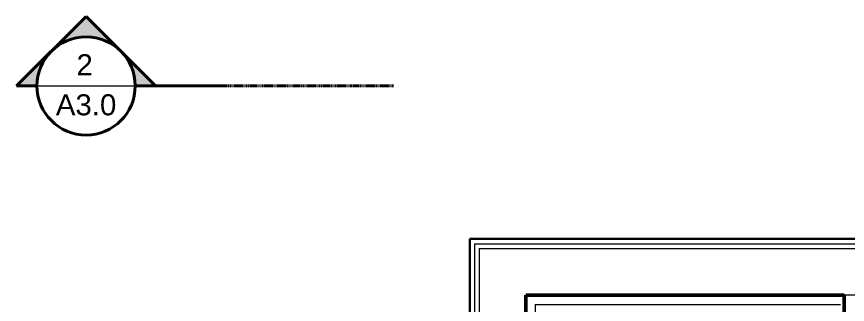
# Model space of a CAD drawing. Header units: inches. Extents: x -4969 to 16721, y 2489 to 24693.
# Drawn here: x 7420.4 to 7598, y 7297.3 to 7358.9 of the extents above; entities that cross this region are included whole.
import ezdxf

# ---------------------------------------------------------------- set-up
doc = ezdxf.new("R2010")
doc.units = ezdxf.units.IN
doc.header["$MEASUREMENT"] = 0
doc.linetypes.add('CENTER', pattern=[2, 1.25, -0.25, 0.25, -0.25])
doc.layers.get('0').update_dxf_attribs({"lineweight": 5})
for name, color, linetype, lineweight in [('1', 1, 'Continuous', 9), ('2', 6, 'Continuous', 20), ('3', 3, 'Continuous', 30), ('5', 4, 'Continuous', 50), ('A-LINK', 7, 'Continuous', 40)]:
    doc.layers.add(name, color=color, linetype=linetype, lineweight=lineweight)
doc.styles.get("Standard").update_dxf_attribs({"font": 'Arial.ttf'})

# ---------------------------------------------------------------- blocks, each defined once
blk = doc.blocks.new('Section Callout')
at = {"layer": 'A-LINK', "ltscale": 0.1}
h = blk.add_hatch(color=152, dxfattribs=at)
h.paths.add_polyline_path([(1891.06, 7392.5), (1883.64, 7385.08), (1891.06, 7377.65, -0.198912), (1887.98, 7385.08, -0.198912)])
h.paths.add_polyline_path([(1898.48, 7399.92), (1891.06, 7392.5, -0.198912), (1898.48, 7395.58)])
h.paths.add_polyline_path([(1891.06, 7377.65), (1898.48, 7370.23), (1898.48, 7374.58, -0.198912)])
at = {"layer": 'A-LINK', "color": 152, "ltscale": 0.1}
for p, q in [((1883.64, 7385.08), (1898.48, 7399.92)), ((1898.48, 7399.92), (1898.48, 7395.58)), ((1883.64, 7385.08), (1898.48, 7370.23)), ((1898.48, 7374.58), (1898.48, 7370.23)), ((1898.48, 7370.23), (1898.48, 7355.49))]:
    blk.add_line(p, q, dxfattribs=at)
blk.add_circle((1898.48, 7385.08), 10.5, dxfattribs=at)

msp = doc.modelspace()

# ---------------------------------------------------------------- linework, layer by layer
at = {"layer": '1'}
for p, q in [((7518.2880716, 7310.2747155), (7625.2880716, 7310.2747155)), ((7518.2880716, 7310.2747155), (7518.2880716, 7272.2747155)), ((7519.2880716, 7309.2747155), (7625.2880716, 7309.2747155)), ((7519.2880716, 7309.2747155), (7519.2880716, 7273.2747155)), ((7531.2880716, 7297.2747155), (7531.2880716, 7105.2747155)), ((7531.2880716, 7297.2747155), (7596.5375982, 7297.2747155))]:
    msp.add_line(p, q, dxfattribs=at)
at = {"layer": '2', "color": 152, "ltscale": 0.1}
msp.add_line((7424.7986975, 7344.0247155), (7445.7986975, 7344.0247155), dxfattribs=at)
at = {"layer": '2'}
msp.add_line((7621.2875982, 7299.2747155), (7597.2875982, 7299.2747155), dxfattribs=at)
at = {"layer": '3'}
for q in [(7625.2880716, 7311.2747155), (7517.2880716, 7271.2747155)]:
    msp.add_line((7517.2880716, 7311.2747155), q, dxfattribs=at)
at = {"layer": '5'}
for p, q in [((7529.2880716, 7299.2747155), (7597.2875982, 7299.2747155)), ((7529.2880716, 7299.2747155), (7529.2880716, 7213.2747155)), ((7597.2875982, 7293.0247155), (7597.2875982, 7299.2747155))]:
    msp.add_line(p, q, dxfattribs=at)
at = {"layer": 'A-LINK', "color": 152, "linetype": 'CENTER', "ltscale": 0.15}
msp.add_line((7448.0266196, 7344.0247155), (7501.049183, 7344.0247155), dxfattribs=at)

# ---------------------------------------------------------------- block references
at = {"color": 152, "ltscale": 0.1, "xscale": -1, "rotation": 89.99999999999984}
msp.add_blockref('Section Callout', (14820.3742812, 9242.5096664), dxfattribs=at)

# ---------------------------------------------------------------- texts
at = {"layer": 'A-LINK', "color": 152, "ltscale": 0.1, "attachment_point": 5}
for s, insert, char_height, width in [('2', (7434.9885544, 7348.5680665), 4.5, 9.771161836), ('{\\H0.75x;A3.0}', (7435.2944397, 7339.9647513), 6, 9.85131083)]:
    msp.add_mtext(s, dxfattribs=dict(at, insert=insert, char_height=char_height, width=width))

doc.saveas('drawing.dxf')
